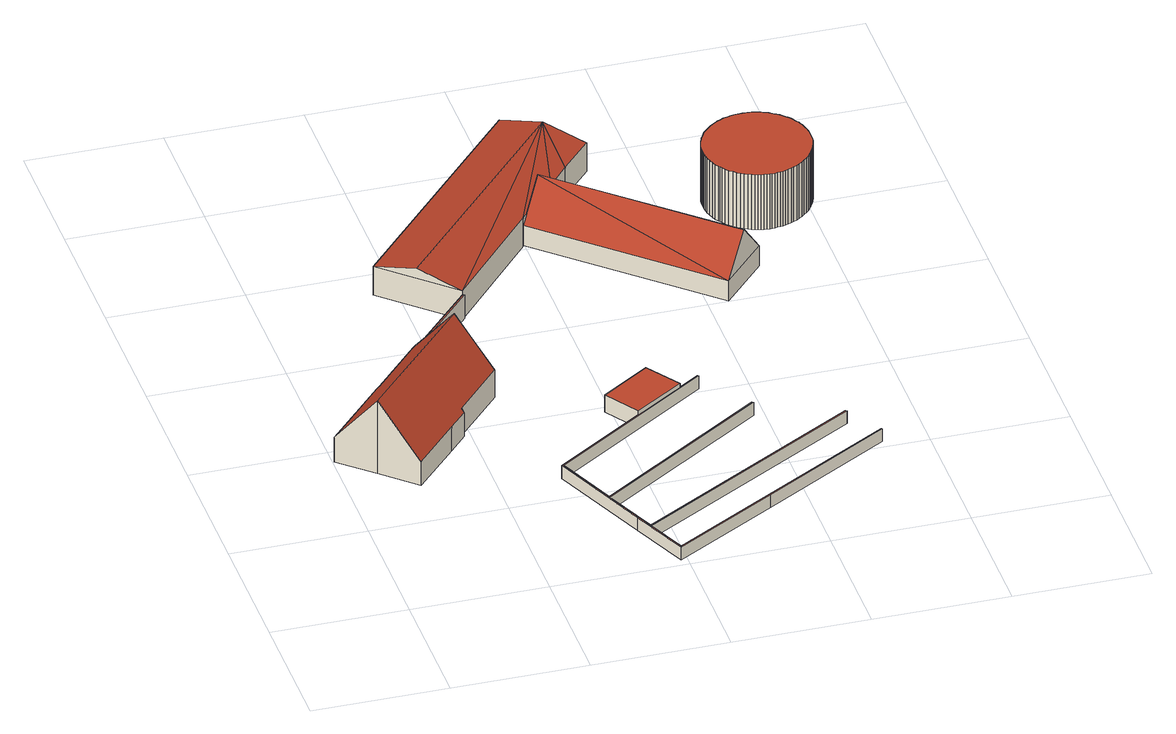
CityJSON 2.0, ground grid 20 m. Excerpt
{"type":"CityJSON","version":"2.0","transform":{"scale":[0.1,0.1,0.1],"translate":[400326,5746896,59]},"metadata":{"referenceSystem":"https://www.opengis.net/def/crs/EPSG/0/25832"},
"CityObjects":{
"building1":{"type":"Building","attributes":{"Gemeindeschluessel":"05558044","Geometrietyp2DReferenz":"3000","function":"31001_1000","roofType":"3100","measuredHeight":11.99},"address":[{"country":"Germany","locality":"Senden","thoroughfareNumber":"6","thoroughfareName":"Venne"}],"geometry":[{"type":"Solid","lod":"2","boundaries":[[[[0,1,2,3]],[[4,5,1,0]],[[6,7,5,4]],[[8,9,7,6]],[[10,11,9,8]],[[12,13,11,10]],[[14,15,13,12]],[[16,17,15,14]],[[18,19,17,16]],[[20,21,19,18]],[[22,23,21,20]],[[24,25,23,22]],[[3,2,25,24]],[[18,16,14,12,10,8,20]],[[6,4,0,3,24,22,20,8]],[[1,5,7,9,11,13,15,17,19,21,23,25,2]]]],"semantics":{"surfaces":[{"type":"WallSurface"},{"type":"RoofSurface"},{"type":"GroundSurface"}],"values":[[0,0,0,0,0,0,0,0,0,0,0,0,0,1,1,2]]}}]},
"building2":{"type":"Building","attributes":{"Gemeindeschluessel":"05558044","Geometrietyp2DReferenz":"3000","function":"51009_1700","roofType":"1000","measuredHeight":3.87},"geometry":[{"type":"Solid","lod":"2","boundaries":[[[[26,27,17,28]],[[29,30,27,26]],[[31,19,30,29]],[[28,17,19,31]],[[29,26,28,31]],[[27,30,19,17]]]],"semantics":{"surfaces":[{"type":"WallSurface"},{"type":"RoofSurface"},{"type":"GroundSurface"}],"values":[[0,0,0,0,1,2]]}}]},
"building3":{"type":"Building","attributes":{"Gemeindeschluessel":"05558044","Geometrietyp2DReferenz":"3000","function":"51009_1610","roofType":"1000","measuredHeight":2.77},"geometry":[{"type":"Solid","lod":"2","boundaries":[[[[32,33,34,35]],[[36,37,33,32]],[[38,39,37,36]],[[35,34,39,38]],[[36,32,35,38]],[[33,37,39,34]]]],"semantics":{"surfaces":[{"type":"WallSurface"},{"type":"RoofSurface"},{"type":"GroundSurface"}],"values":[[0,0,0,0,1,2]]}}]},
"building4":{"type":"Building","attributes":{"Gemeindeschluessel":"05558044","Geometrietyp2DReferenz":"3000","function":"51009_1700","roofType":"1000","measuredHeight":2.11},"geometry":[{"type":"Solid","lod":"2","boundaries":[[[[40,41,42,43]],[[44,45,41,40]],[[46,47,45,44]],[[48,49,47,46]],[[50,51,49,48]],[[52,53,51,50]],[[54,55,53,52]],[[56,57,55,54]],[[58,59,57,56]],[[60,61,59,58]],[[62,63,61,60]],[[64,65,63,62]],[[66,67,65,64]],[[68,69,67,66]],[[70,71,69,68]],[[72,73,71,70]],[[74,75,73,72]],[[76,77,75,74]],[[78,79,77,76]],[[43,42,79,78]],[[76,74,72,70,68,66,64,62,60,58,56,54,52,50,48,46,44,40,43,78]],[[41,45,47,49,51,53,55,57,59,61,63,65,67,69,71,73,75,77,79,42]]]],"semantics":{"surfaces":[{"type":"WallSurface"},{"type":"RoofSurface"},{"type":"GroundSurface"}],"values":[[0,0,0,0,0,0,0,0,0,0,0,0,0,0,0,0,0,0,0,0,1,2]]}}]},
"building5":{"type":"Building","attributes":{"Gemeindeschluessel":"05558044","Geometrietyp2DReferenz":"3000","function":"31001_2700","roofType":"5000","measuredHeight":6.33},"geometry":[{"type":"Solid","lod":"2","boundaries":[[[[80,81,82,83]],[[84,85,81,80]],[[86,87,85,84]],[[88,89,87,86]],[[90,91,89,88]],[[92,93,91,90]],[[83,82,93,92]],[[94,80,83,95]],[[86,84,94]],[[88,86,94]],[[90,88,94]],[[92,90,94]],[[94,95,92]],[[92,95,83]],[[80,94,84]],[[81,85,87,89,91,93,82]]]],"semantics":{"surfaces":[{"type":"WallSurface"},{"type":"RoofSurface"},{"type":"GroundSurface"}],"values":[[0,0,0,0,0,0,0,1,1,1,1,1,1,0,0,2]]}}]},
"building6":{"type":"Building","attributes":{"Gemeindeschluessel":"05558044","Geometrietyp2DReferenz":"3000","function":"31001_2700","roofType":"3100","measuredHeight":8.88},"geometry":[{"type":"Solid","lod":"2","boundaries":[[[[96,97,98,99]],[[100,101,97,96]],[[102,103,101,100]],[[104,105,103,102]],[[99,98,105,104]],[[106,99,104]],[[107,108,106,104]],[[106,108,96]],[[100,96,108]],[[107,104,102]],[[108,107,102,100]],[[106,96,99]],[[97,101,103,105,98]]]],"semantics":{"surfaces":[{"type":"WallSurface"},{"type":"RoofSurface"},{"type":"GroundSurface"}],"values":[[0,0,0,0,0,1,1,1,1,0,0,0,2]]}}]},
"building7":{"type":"Building","attributes":{"Gemeindeschluessel":"05558044","Geometrietyp2DReferenz":"3000","function":"51003_1201","roofType":"1000","measuredHeight":9},"geometry":[{"type":"Solid","lod":"2","boundaries":[[[[109,110,111,112]],[[113,114,110,109]],[[115,116,114,113]],[[117,118,116,115]],[[119,120,118,117]],[[121,122,120,119]],[[123,124,122,121]],[[125,126,124,123]],[[127,128,126,125]],[[129,130,128,127]],[[131,132,130,129]],[[133,134,132,131]],[[135,136,134,133]],[[137,138,136,135]],[[139,140,138,137]],[[141,142,140,139]],[[143,144,142,141]],[[145,146,144,143]],[[147,148,146,145]],[[149,150,148,147]],[[151,152,150,149]],[[153,154,152,151]],[[155,156,154,153]],[[157,158,156,155]],[[159,160,158,157]],[[161,162,160,159]],[[163,164,162,161]],[[165,166,164,163]],[[167,168,166,165]],[[169,170,168,167]],[[171,172,170,169]],[[173,174,172,171]],[[175,176,174,173]],[[177,178,176,175]],[[179,180,178,177]],[[181,182,180,179]],[[183,184,182,181]],[[185,186,184,183]],[[187,188,186,185]],[[189,190,188,187]],[[191,192,190,189]],[[193,194,192,191]],[[195,196,194,193]],[[197,198,196,195]],[[199,200,198,197]],[[201,202,200,199]],[[203,204,202,201]],[[205,206,204,203]],[[207,208,206,205]],[[209,210,208,207]],[[211,212,210,209]],[[213,214,212,211]],[[215,216,214,213]],[[217,218,216,215]],[[219,220,218,217]],[[221,222,220,219]],[[223,224,222,221]],[[225,226,224,223]],[[227,228,226,225]],[[229,230,228,227]],[[231,232,230,229]],[[233,234,232,231]],[[235,236,234,233]],[[237,238,236,235]],[[239,240,238,237]],[[241,242,240,239]],[[243,244,242,241]],[[245,246,244,243]],[[247,248,246,245]],[[249,250,248,247]],[[251,252,250,249]],[[253,254,252,251]],[[255,256,254,253]],[[257,258,256,255]],[[259,260,258,257]],[[261,262,260,259]],[[263,264,262,261]],[[265,266,264,263]],[[267,268,266,265]],[[269,270,268,267]],[[271,272,270,269]],[[273,274,272,271]],[[275,276,274,273]],[[277,278,276,275]],[[279,280,278,277]],[[281,282,280,279]],[[283,284,282,281]],[[285,286,284,283]],[[287,288,286,285]],[[289,290,288,287]],[[291,292,290,289]],[[293,294,292,291]],[[295,296,294,293]],[[297,298,296,295]],[[299,300,298,297]],[[301,302,300,299]],[[303,304,302,301]],[[305,306,304,303]],[[307,308,306,305]],[[112,111,308,307]],[[305,303,301,299,297,295,293,291,289,287,285,283,281,279,277,275,273,271,269,267,265,263,261,259,257,255,253,251,249,247,245,243,241,239,237,235,233,231,229,227,225,223,221,219,217,215,213,211,209,207,205,203,201,199,197,195,193,191,189,187,185,183,181,179,177,175,173,171,169,167,165,163,161,159,157,155,153,151,149,147,145,143,141,139,137,135,133,131,129,127,125,123,121,119,117,115,113,109,112,307]],[[110,114,116,118,120,122,124,126,128,130,132,134,136,138,140,142,144,146,148,150,152,154,156,158,160,162,164,166,168,170,172,174,176,178,180,182,184,186,188,190,192,194,196,198,200,202,204,206,208,210,212,214,216,218,220,222,224,226,228,230,232,234,236,238,240,242,244,246,248,250,252,254,256,258,260,262,264,266,268,270,272,274,276,278,280,282,284,286,288,290,292,294,296,298,300,302,304,306,308,111]]]],"semantics":{"surfaces":[{"type":"WallSurface"},{"type":"RoofSurface"},{"type":"GroundSurface"}],"values":[[0,0,0,0,0,0,0,0,0,0,0,0,0,0,0,0,0,0,0,0,0,0,0,0,0,0,0,0,0,0,0,0,0,0,0,0,0,0,0,0,0,0,0,0,0,0,0,0,0,0,0,0,0,0,0,0,0,0,0,0,0,0,0,0,0,0,0,0,0,0,0,0,0,0,0,0,0,0,0,0,0,0,0,0,0,0,0,0,0,0,0,0,0,0,0,0,0,0,0,0,1,2]]}}]}
},
"vertices":[
[189,381,51],[189,381,12],[186,384,12],[186,384,57],[163,352,51],[163,352,12],[99,282,51],[99,282,12],[50,327,132],[50,327,12],[1,371,52],[1,371,12],[91,470,52],[91,470,12],[94,467,57],[94,467,12],[164,545,57],[164,545,12],[166,542,62],[166,542,12],[210,503,132],[210,503,12],[228,487,102],[228,487,12],[256,461,57],[256,461,12],
[268,659,51],[268,659,12],[164,545,51],[270,657,51],[270,657,12],[166,542,51],
[463,433,40],[463,433,12],[390,384,12],[390,384,40],[497,383,40],[497,383,12],[423,334,40],[423,334,12],
[352,92,34],[352,92,13],[389,6,13],[389,6,34],[288,244,34],[288,244,13],[423,334,34],[423,334,13],[497,383,34],[497,383,13],[527,403,34],[527,403,13],[529,401,34],[529,401,13],[291,243,34],[291,243,13],[329,153,34],[329,153,13],[581,320,34],[581,320,13],[583,318,34],[583,318,13],[330,150,34],[330,150,13],[364,70,34],[364,70,13],[698,265,34],[698,265,13],[700,263,34],[700,263,13],[365,68,34],[365,68,13],[390,10,34],[390,10,13],[733,209,34],[733,209,13],[734,207,34],[734,207,13],[542,95,34],[542,95,13],
[433,1046,57],[433,1046,10],[167,750,10],[167,750,57],[532,958,57],[532,958,10],[487,909,57],[487,909,10],[456,872,57],[456,872,10],[397,806,57],[397,806,10],[268,659,57],[268,659,10],[482,1002,73],[216,706,73],
[629,597,45],[629,597,12],[693,668,12],[693,668,45],[397,806,45],[397,806,12],[456,872,45],[456,872,12],[459,876,45],[459,876,12],[661,632,101],[456,872,52],[428,841,101],
[813,816,99],[813,816,9],[814,821,9],[814,821,99],[811,810,99],[811,810,9],[809,804,99],[809,804,9],[806,798,99],[806,798,9],[803,793,99],[803,793,9],[802,791,99],[802,791,9],[800,788,99],[800,788,9],[797,783,99],[797,783,9],[793,779,99],[793,779,9],[788,775,99],[788,775,9],[784,771,99],[784,771,9],[779,768,99],[779,768,9],[775,765,99],[775,765,9],[770,763,99],[770,763,9],[766,761,99],[766,761,9],[761,759,99],[761,759,9],[757,758,99],[757,758,9],[753,757,99],[753,757,9],[749,756,99],[749,756,9],[745,756,99],[745,756,9],[741,755,99],[741,755,9],[737,755,99],[737,755,9],[734,755,99],[734,755,9],[730,756,99],[730,756,9],[726,756,99],[726,756,9],[722,757,99],[722,757,9],[718,758,99],[718,758,9],[714,759,99],[714,759,9],[709,761,99],[709,761,9],[705,763,99],[705,763,9],[700,765,99],[700,765,9],[696,768,99],[696,768,9],[691,771,99],[691,771,9],[687,775,99],[687,775,9],[682,779,99],[682,779,9],[678,783,99],[678,783,9],[675,788,99],[675,788,9],[673,791,99],[673,791,9],[672,793,99],[672,793,9],[668,798,99],[668,798,9],[666,804,99],[666,804,9],[664,810,99],[664,810,9],[662,816,99],[662,816,9],[661,821,99],[661,821,9],[661,827,99],[661,827,9],[661,832,99],[661,832,9],[661,837,99],[661,837,9],[661,842,99],[661,842,9],[662,847,99],[662,847,9],[663,851,99],[663,851,9],[664,855,99],[664,855,9],[665,859,99],[665,859,9],[667,863,99],[667,863,9],[668,866,99],[668,866,9],[670,869,99],[670,869,9],[672,872,99],[672,872,9],[674,876,99],[674,876,9],[676,879,99],[676,879,9],[679,882,99],[679,882,9],[682,885,99],[682,885,9],[685,888,99],[685,888,9],[688,891,99],[688,891,9],[692,894,99],[692,894,9],[696,897,99],[696,897,9],[701,900,99],[701,900,9],[706,902,99],[706,902,9],[711,905,99],[711,905,9],[717,906,99],[717,906,9],[723,908,99],[723,908,9],[729,909,99],[729,909,9],[736,909,99],[736,909,9],[737,909,99],[737,909,9],[739,909,99],[739,909,9],[746,909,99],[746,909,9],[752,908,99],[752,908,9],[758,906,99],[758,906,9],[764,905,99],[764,905,9],[769,902,99],[769,902,9],[774,900,99],[774,900,9],[778,897,99],[778,897,9],[783,894,99],[783,894,9],[787,891,99],[787,891,9],[790,888,99],[790,888,9],[793,885,99],[793,885,9],[796,882,99],[796,882,9],[799,879,99],[799,879,9],[801,876,99],[801,876,9],[803,872,99],[803,872,9],[805,869,99],[805,869,9],[807,866,99],[807,866,9],[808,863,99],[808,863,9],[810,859,99],[810,859,9],[811,855,99],[811,855,9],[812,851,99],[812,851,9],[813,847,99],[813,847,9],[814,842,99],[814,842,9],[814,837,99],[814,837,9],[814,832,99],[814,832,9],[814,827,99],[814,827,9]
]}
